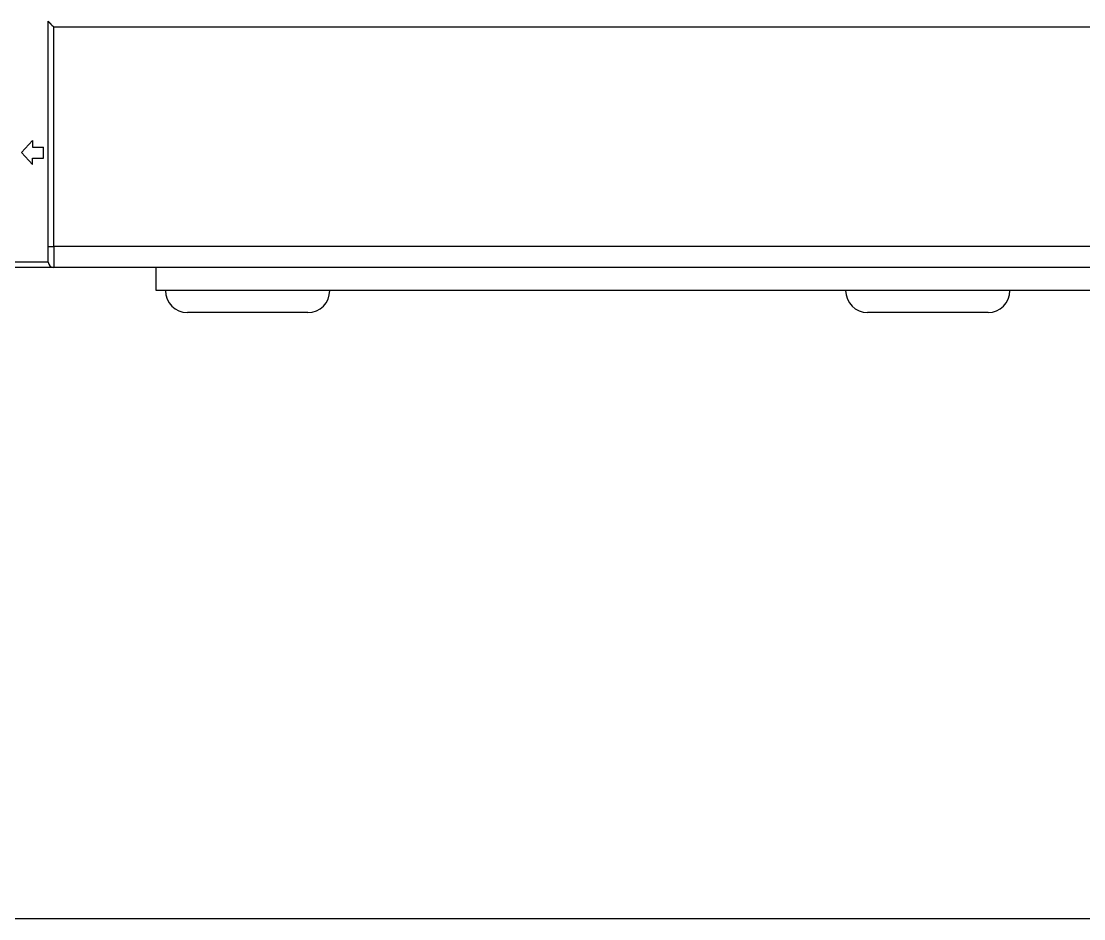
# Model space of a CAD drawing. Header units: inches. Extents: x 57 to 2760, y -193 to 2149.
# Drawn here: x 484.9 to 581.9, y 95.3 to 177.3 of the extents above; entities that cross this region are included whole.
import ezdxf

# ---------------------------------------------------------------- set-up
doc = ezdxf.new("R2010")
doc.units = ezdxf.units.IN
doc.header["$MEASUREMENT"] = 0

# ---------------------------------------------------------------- blocks, each defined once
blk = doc.blocks.new('FX3U_64')
at = {"color": 7, "linetype": 'Continuous'}
for p, q in [((30.857, 7.47), (30.857, 28.032)), ((31.357, 27.512), (220.557, 27.512)), ((31.357, 7.449), (31.357, 27.512)), ((29.424, 17.133), (28.424, 16.033)), ((29.424, 17.133), (29.424, 16.533)), ((29.424, 16.533), (30.424, 16.533)), ((30.424, 15.533), (30.424, 16.533)), ((29.424, 14.933), (28.424, 16.033)), ((29.424, 15.533), (30.424, 15.533)), ((29.424, 14.933), (29.424, 15.533)), ((30.857, 6.033), (30.857, 7.47)), ((30.857, 7.47), (30.857, 7.469)), ((30.857, 7.47), (30.857, 7.469)), ((30.857, 7.47), (30.857, 7.469)), ((31.357, 7.449), (31.357, 5.533)), ((220.557, 7.449), (31.357, 7.449)), ((30.857, 6.033), (7.657, 6.033)), ((31.357, 5.533), (7.713, 5.533)), ((220.557, 5.533), (31.357, 5.533)), ((40.707, 3.433), (40.707, 5.533)), ((211.207, 3.433), (40.707, 3.433)), ((54.557, 1.433), (43.557, 1.433)), ((116.657, 1.433), (105.657, 1.433))]:
    blk.add_line(p, q, dxfattribs=at)
blk.add_lwpolyline([(31.357, 27.512), (31.352, 27.515), (31.347, 27.519), (31.342, 27.523), (31.337, 27.526), (31.333, 27.53), (31.328, 27.534), (31.323, 27.538), (31.318, 27.541), (31.314, 27.545), (31.309, 27.549), (31.305, 27.553), (31.3, 27.557), (31.295, 27.561), (31.291, 27.565), (31.286, 27.569), (31.282, 27.573), (31.278, 27.577), (31.273, 27.581), (31.269, 27.585), (31.264, 27.589), (31.26, 27.593), (31.256, 27.597), (31.252, 27.601), (31.247, 27.605), (31.243, 27.609), (31.239, 27.614), (31.235, 27.618), (31.231, 27.622), (31.226, 27.626), (31.222, 27.63), (31.218, 27.635), (31.214, 27.639), (31.21, 27.643), (31.206, 27.647), (31.202, 27.652), (31.198, 27.656), (31.194, 27.66), (31.19, 27.665), (31.186, 27.669), (31.182, 27.673), (31.179, 27.677), (31.175, 27.682), (31.171, 27.686), (31.167, 27.69), (31.163, 27.695), (31.159, 27.699), (31.156, 27.703), (31.152, 27.708), (31.148, 27.712), (31.144, 27.716), (31.141, 27.721), (31.137, 27.725), (31.133, 27.729), (31.13, 27.733), (31.126, 27.738), (31.122, 27.742), (31.119, 27.746), (31.115, 27.751), (31.111, 27.755), (31.108, 27.759), (31.104, 27.763), (31.101, 27.768), (31.097, 27.772), (31.093, 27.776), (31.09, 27.78), (31.086, 27.784), (31.083, 27.789), (31.079, 27.793), (31.076, 27.797), (31.072, 27.801), (31.068, 27.805), (31.065, 27.809), (31.061, 27.813), (31.058, 27.817), (31.054, 27.822), (31.051, 27.826), (31.047, 27.83), (31.044, 27.834), (31.04, 27.838), (31.037, 27.841), (31.033, 27.845), (31.03, 27.849), (31.026, 27.853), (31.023, 27.857), (31.02, 27.861), (31.016, 27.865), (31.013, 27.868), (31.009, 27.872), (31.006, 27.876), (31.002, 27.88), (30.999, 27.883), (30.996, 27.887), (30.992, 27.891), (30.989, 27.894), (30.986, 27.898), (30.982, 27.901), (30.979, 27.905), (30.976, 27.908), (30.972, 27.912), (30.969, 27.915), (30.966, 27.918), (30.963, 27.922), (30.96, 27.925), (30.957, 27.928), (30.953, 27.931), (30.95, 27.934), (30.947, 27.938), (30.944, 27.941), (30.941, 27.944), (30.938, 27.947), (30.936, 27.95), (30.933, 27.953), (30.93, 27.955), (30.927, 27.958), (30.924, 27.961), (30.922, 27.964), (30.919, 27.967), (30.916, 27.969), (30.914, 27.972), (30.911, 27.974), (30.909, 27.977), (30.906, 27.979), (30.904, 27.982), (30.901, 27.984), (30.899, 27.987), (30.897, 27.989), (30.895, 27.991), (30.892, 27.993), (30.89, 27.995), (30.888, 27.998), (30.886, 28), (30.884, 28.001), (30.883, 28.003), (30.881, 28.005), (30.879, 28.007), (30.877, 28.009), (30.876, 28.011), (30.874, 28.012), (30.872, 28.014), (30.87, 28.017), (30.868, 28.018), (30.866, 28.021), (30.864, 28.023), (30.862, 28.025), (30.86, 28.027), (30.859, 28.029), (30.857, 28.031)], dxfattribs=at)
for centre, radius, start, end in [((30.859, 7.47), 0.00223, 213.12757, 266.89026), ((30.859, 7.47), 0.00223, 213.12078, 266.89705), ((30.859, 7.47), 0.00224, 213.19935, 266.81848), ((30.864, 7.478), 0.0108, 242.76131, 259.68262), ((30.864, 7.478), 0.0107, 242.70523, 259.62194), ((30.864, 7.478), 0.0107, 242.70866, 259.61852), ((30.872, 7.501), 0.0356, 252.93458, 259.95104), ((30.872, 7.501), 0.0356, 252.93603, 259.94958), ((30.872, 7.501), 0.0356, 252.83616, 259.85571), ((30.884, 7.547), 0.0824, 257.49898, 261.45945), ((30.884, 7.547), 0.0825, 257.49989, 261.45855), ((30.884, 7.547), 0.0823, 257.59604, 261.56026), ((30.899, 7.627), 0.165, 260.32749, 262.76464), ((30.899, 7.628), 0.165, 260.32807, 262.76406), ((30.9, 7.627), 0.165, 260.24511, 262.68528), ((30.918, 7.751), 0.289, 262.14204, 263.81042), ((30.918, 7.751), 0.289, 262.14245, 263.81001), ((30.918, 7.75), 0.289, 262.14086, 263.81159), ((30.941, 7.928), 0.468, 263.41684, 264.61419), ((30.941, 7.928), 0.468, 263.41714, 264.6139), ((30.941, 7.927), 0.467, 263.35768, 264.55687), ((30.965, 8.156), 0.698, 264.37289, 265.29375), ((30.966, 8.157), 0.698, 264.32224, 265.24265), ((30.965, 8.155), 0.697, 264.37214, 265.2945), ((30.994, 8.456), 0.999, 265.07993, 265.80129), ((30.993, 8.457), 1, 265.12551, 265.84651), ((30.993, 8.456), 0.998, 265.08294, 265.80551), ((31.022, 8.815), 1.359, 265.72761, 266.31718), ((31.022, 8.816), 1.36, 265.72775, 266.31704), ((31.021, 8.813), 1.357, 265.72709, 266.3177), ((31.053, 9.255), 1.8, 266.23384, 266.72095), ((31.053, 9.254), 1.799, 266.23166, 266.71853), ((31.052, 9.251), 1.796, 266.23341, 266.72138), ((31.084, 9.747), 2.293, 266.65097, 267.06593), ((31.084, 9.749), 2.295, 266.65296, 267.06772), ((31.085, 9.744), 2.29, 266.61805, 267.03377), ((31.115, 10.319), 2.865, 267.02364, 267.38), ((31.117, 10.32), 2.867, 266.99161, 267.34779), ((31.115, 10.313), 2.86, 267.02331, 267.38032), ((31.147, 10.93), 3.478, 267.31065, 267.62383), ((31.145, 10.93), 3.478, 267.33953, 267.65254), ((31.147, 10.922), 3.469, 267.30903, 267.62279), ((31.177, 11.613), 4.161, 267.60338, 267.87938), ((31.177, 11.617), 4.165, 267.60457, 267.88043), ((31.177, 11.607), 4.156, 267.60424, 267.88076), ((31.203, 12.338), 4.887, 267.88857, 268.13529), ((31.205, 12.341), 4.889, 267.86142, 268.10801), ((31.205, 12.329), 4.878, 267.86113, 268.10831), ((31.231, 13.051), 5.601, 268.08485, 268.30921), ((31.231, 13.052), 5.601, 268.08409, 268.30833), ((31.231, 13.041), 5.59, 268.08464, 268.30943), ((31.254, 13.715), 6.265, 268.28451, 268.49266), ((31.254, 13.718), 6.268, 268.28457, 268.49261), ((31.253, 13.7), 6.25, 268.2836, 268.49216), ((31.278, 14.584), 7.133, 268.47987, 268.667), ((31.278, 14.587), 7.137, 268.47992, 268.66695), ((31.278, 14.57), 7.119, 268.47969, 268.66718), ((31.305, 15.697), 8.247, 268.66073, 268.82542), ((31.305, 15.701), 8.251, 268.66077, 268.82538), ((31.304, 15.684), 8.234, 268.6611, 268.82612), ((31.306, 15.862), 8.412, 268.84051, 269.00735), ((31.306, 15.845), 8.395, 268.84035, 269.00751), ((31.309, 15.866), 8.416, 268.81717, 268.98392), ((31.303, 15.484), 8.034, 268.98366, 269.16461), ((31.302, 15.464), 8.014, 268.98343, 269.16484), ((31.303, 15.48), 8.03, 268.98361, 269.16466), ((31.342, 17.633), 10.183, 269.12239, 269.25772), ((31.345, 17.607), 10.158, 269.0984, 269.23407), ((31.341, 17.628), 10.178, 269.12235, 269.25775), ((31.51, 29.277), 21.829, 269.21259, 269.27008), ((31.499, 29.232), 21.784, 269.23901, 269.29664), ((31.5, 29.276), 21.828, 269.23907, 269.29658), ((31.327, 16.888), 9.438, 269.42143, 269.59038), ((31.327, 16.86), 9.411, 269.42104, 269.59042), ((31.327, 16.879), 9.43, 269.42121, 269.59025), ((31.325, 16.441), 8.992, 269.58054, 269.84963), ((31.325, 16.418), 8.969, 269.58019, 269.84997), ((31.325, 16.437), 8.987, 269.58047, 269.8497), ((31.41, 30.93), 23.481, 269.73482, 269.86888), ((31.406, 30.874), 23.425, 269.74511, 269.87952), ((31.406, 30.922), 23.473, 269.74525, 269.87938), ((31.357, 6.033), 0.5, 180, 270), ((43.557, 3.433), 2, 180, 270), ((54.557, 3.433), 2, 270, 0), ((105.657, 3.433), 2, 180, 270), ((116.657, 3.433), 2, 270, 0)]:
    blk.add_arc(centre, radius, start, end, dxfattribs=at)

msp = doc.modelspace()

# ---------------------------------------------------------------- linework, layer by layer
msp.add_lwpolyline([(56.77421, 1038.5238), (1300.18983, 1038.5238), (1300.18983, 95.27601), (56.77421, 95.27601)], close=True)

# ---------------------------------------------------------------- block references
msp.add_blockref('FX3U_64', (456.48982, 149.22156))

doc.saveas('drawing.dxf')
